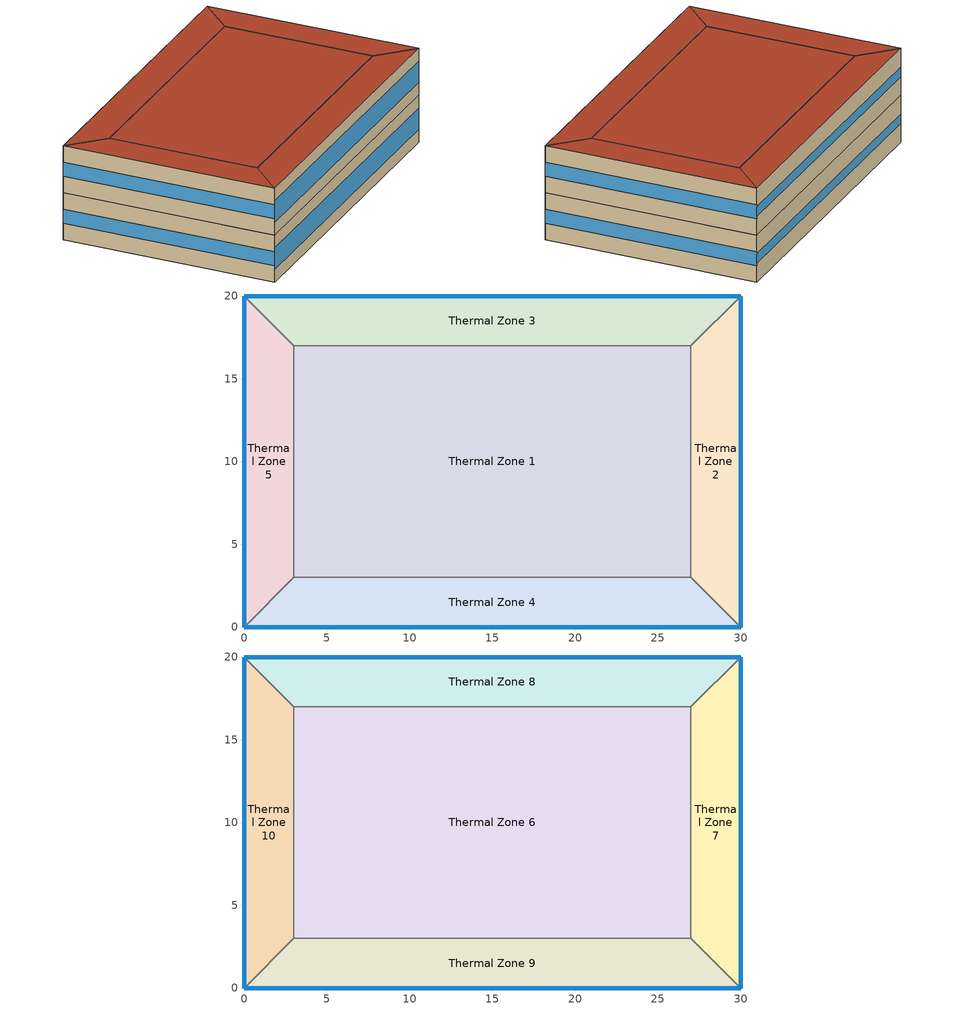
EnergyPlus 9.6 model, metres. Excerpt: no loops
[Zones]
Thermal Zone 1
 floor ground (ExtSlabCarpet): 3,3 3,17 27,17 27,3 z0
 wall to Thermal Zone 5 (Interior Wall): 3,17 3,3 z0:4.5
 wall to Thermal Zone 3 (Interior Wall): 27,17 3,17 z0:4.5
 wall to Thermal Zone 2 (Interior Wall): 27,3 27,17 z0:4.5
 wall to Thermal Zone 4 (Interior Wall): 3,3 27,3 z0:4.5
Thermal Zone 2
 floor ground (ExtSlabCarpet): 27,3 27,17 30,20 30,0 z0
 wall outside (Ext Wall): 30,0 30,20 z0:4.5
 wall to Thermal Zone 4 (Interior Wall): 27,3 30,0 z0:4.5
 wall to Thermal Zone 3 (Interior Wall): 30,20 27,17 z0:4.5
 window (Ext Window): 30,0.01 30,19.99 z1.57:2.92
Thermal Zone 3
 floor ground (ExtSlabCarpet): 3,17 0,20 30,20 27,17 z0
 wall outside (Ext Wall): 30,20 0,20 z0:4.5
 wall to Thermal Zone 5 (Interior Wall): 0,20 3,17 z0:4.5
 window (Ext Window): 29.99,20 0.01,20 z1.8:2.7
Thermal Zone 4
 floor ground (ExtSlabCarpet): 27,3 30,0 0,0 3,3 z0
 wall outside (Ext Wall): 0,0 30,0 z0:4.5
 wall to Thermal Zone 5 (Interior Wall): 3,3 0,0 z0:4.5
 window (Ext Window): 0.01,0 29.99,0 z1.24:3.26
Thermal Zone 5
 floor ground (ExtSlabCarpet): 0,20 3,17 3,3 0,0 z0
 wall outside (Ext Wall): 0,20 0,0 z0:4.5
 window (Ext Window): 0,19.99 0,0.01 z1.57:2.92
Thermal Zone 6
 floor to Thermal Zone 1 (Interior Floor): 3,3 3,17 27,17 27,3 z4.5
 wall to Thermal Zone 10 (Interior Wall): 3,17 3,3 z4.5:9
 wall to Thermal Zone 8 (Interior Wall): 27,17 3,17 z4.5:9
 wall to Thermal Zone 7 (Interior Wall): 27,3 27,17 z4.5:9
 wall to Thermal Zone 9 (Interior Wall): 3,3 27,3 z4.5:9
 roof outside (Ext Roof): 27,3 27,17 3,17 3,3 z9
Thermal Zone 7
 floor to Thermal Zone 2 (Interior Floor): 27,3 27,17 30,20 30,0 z4.5
 wall outside (Ext Wall): 30,0 30,20 z4.5:9
 wall to Thermal Zone 9 (Interior Wall): 27,3 30,0 z4.5:9
 wall to Thermal Zone 8 (Interior Wall): 30,20 27,17 z4.5:9
 window (Ext Window): 30,0.01 30,19.99 z6.07:7.42
 roof outside (Ext Roof): 30,0 30,20 27,17 27,3 z9
Thermal Zone 8
 floor to Thermal Zone 3 (Interior Floor): 3,17 0,20 30,20 27,17 z4.5
 wall outside (Ext Wall): 30,20 0,20 z4.5:9
 wall to Thermal Zone 10 (Interior Wall): 0,20 3,17 z4.5:9
 window (Ext Window): 29.99,20 0.01,20 z6.3:7.2
 roof outside (Ext Roof): 27,17 30,20 0,20 3,17 z9
Thermal Zone 9
 floor to Thermal Zone 4 (Interior Floor): 27,3 30,0 0,0 3,3 z4.5
 wall outside (Ext Wall): 0,0 30,0 z4.5:9
 wall to Thermal Zone 10 (Interior Wall): 3,3 0,0 z4.5:9
 window (Ext Window): 0.01,0 29.99,0 z5.74:7.76
 roof outside (Ext Roof): 3,3 0,0 30,0 27,3 z9
Thermal Zone 10
 floor to Thermal Zone 5 (Interior Floor): 0,20 3,17 3,3 0,0 z4.5
 wall outside (Ext Wall): 0,20 0,0 z4.5:9
 window (Ext Window): 0,19.99 0,0.01 z6.07:7.42
 roof outside (Ext Roof): 0,0 3,3 3,17 0,20 z9
[Building]
Building 1: North Axis {deg}=-0
[Site:Location]
Washington Dc Dulles IntL Ar: Latitude {deg}=38.98; Longitude {deg}=-77.47; Time Zone {hr}=-5; Elevation {m}=82
[SizingPeriod:DesignDay] Month=7; Day of Month=21; Day Type=SummerDesignDay; Daily Dry-Bulb Temperature Range {deltaC}=14.4; Dry-Bulb Temperature Range Modifier Type=DefaultMultipliers; Barometric Pressure {Pa}=86790; Wind Speed {m/s}=5; Wind Direction {deg}=340; Rain Indicator=No; Snow Indicator=No; Daylight Saving Time Indicator=No; Solar Model Indicator=ASHRAETau; ASHRAE Clear Sky Optical Depth for Beam Irradiance (taub)=0.339; ASHRAE Clear Sky Optical Depth for Diffuse Irradiance (taud)=2.366; Begin Environment Reset Mode=FullResetAtBeginEnvironment
Name | Maximum Dry-Bulb Temperature {C} | Humidity Condition Type | Wetbulb or DewPoint at Maximum Dry-Bulb {C} | Enthalpy at Maximum Dry-Bulb {J/kg}
SALT-LAKE-CITY-IAP Ann Clg .4% Condns DB=>MWB | 36.5 | Wetbulb | 17.1
SALT-LAKE-CITY-IAP Ann Clg .4% Condns DP=>MDB | 22.5 | Dewpoint | 15.6
SALT-LAKE-CITY-IAP Ann Clg .4% Condns Enth=>MDB | 30.8 | Enthalpy |  | 59300
SALT-LAKE-CITY-IAP Ann Clg .4% Condns WB=>MDB | 31.2 | Wetbulb | 19
[Material] Thermal Absorptance=0.9
Name | Roughness | Thickness m | Conductivity W/m-K | Density kg/m3 | Specific Heat J/kg-K | Solar Absorptance | Visible Absorptance
wall metal | Smooth | 0.2 | 45.28 | 7824 | 500 | 0.7 | 0.7
roof metal | Smooth | 0.15 | 45.28 | 7824 | 500 | 0.7 | 0.7
Wall Insulation [30]; Roof Insulation [30] | MediumRough | 0.1693 | 0.049 | 265 | 836.8 | 0.7 | 0.7
F16 Acoustic tile | MediumSmooth | 0.0191 | 0.06 | 368 | 590 | 0.3 | 0.3
M11 100mm lightweight concrete | MediumRough | 0.1016 | 0.53 | 1280 | 840 | 0.5 | 0.5
MAT-CC05 4 HW CONCRETE | Rough | 0.1016 | 1.311 | 2240 | 836.8 | 0.85 | 0.85
G01a 19mm gypsum board | MediumSmooth | 0.019 | 0.16 | 800 | 1090 | 0.4 | 0.4
[Material:AirGap]
Name | Thermal Resistance m2-K/W
F04 Wall air space resistance | 0.15
F05 Ceiling air space resistance | 0.18
[Material:NoMass]
CP02 CARPET PAD: Roughness=Smooth; Thermal Resistance m2-K/W=0.1; Thermal Absorptance=0.9; Solar Absorptance=0.8; Visible Absorptance=0.8
[WindowMaterial:SimpleGlazingSystem]
Window Material Simple Glazing System: U-Factor W/m2-K=2.8; Solar Heat Gain Coefficient=0.4
[Construction]
Ext Roof: roof metal, Roof Insulation [30]
Ext Wall: wall metal, Wall Insulation [30]
Ext Window: Window Material Simple Glazing System
ExtSlabCarpet: MAT-CC05 4 HW CONCRETE, CP02 CARPET PAD
Interior Floor: F16 Acoustic tile, F05 Ceiling air space resistance, M11 100mm lightweight concrete
Interior Wall: G01a 19mm gypsum board, F04 Wall air space resistance, G01a 19mm gypsum board
[Zone]
Thermal Zone 1; Thermal Zone 2; Thermal Zone 3; Thermal Zone 4; Thermal Zone 5: 0, 0, 0, 0, , 1, , , , , , Yes
Thermal Zone 6; Thermal Zone 7; Thermal Zone 8; Thermal Zone 9; Thermal Zone 10: 0, 0, 0, 4.5, , 1, , , , , , Yes
[AvailabilityManager:Scheduled] Schedule=Always On Discrete
Packaged Rooftop Air Conditioner 1 Availability Manager; Air Loop HVAC Outdoor Air System 1 Availability Manager
[Schedule:Constant]
Always On Discrete: Hourly Value=1
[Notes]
wall material
